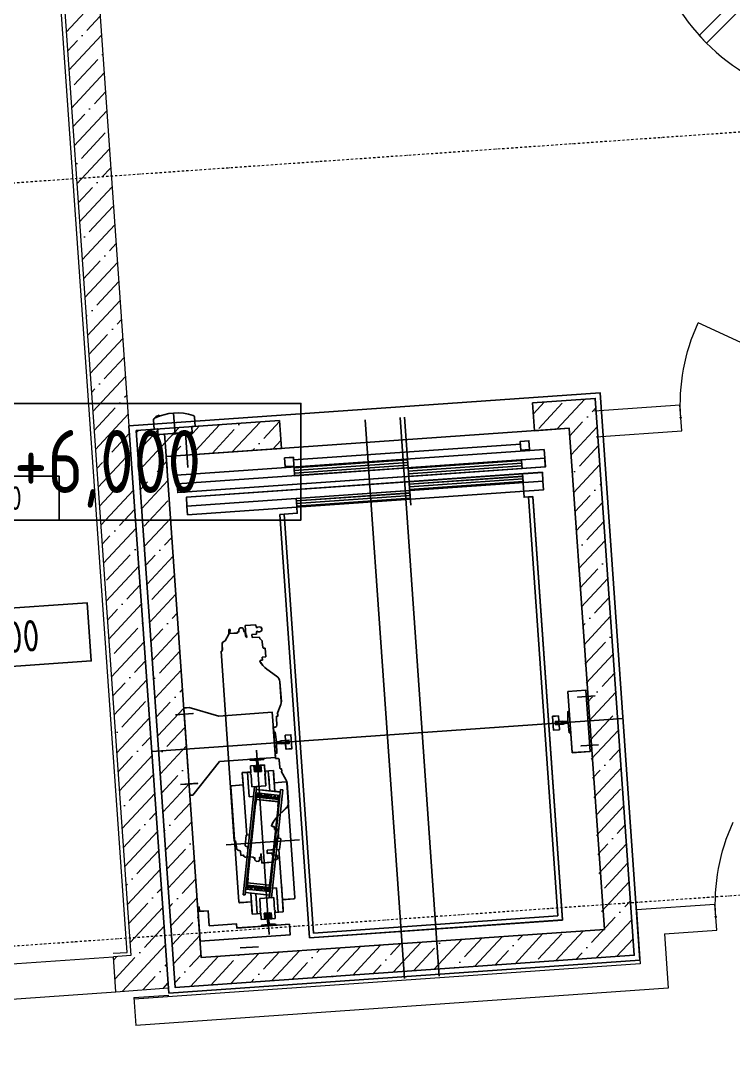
# Model space of a CAD drawing. Header units: millimetres. Extents: x -798 to 124478, y -405 to 121556.
# Drawn here: x 15801 to 19873, y 20843 to 26782 of the extents above; entities that cross this region are included whole.
import ezdxf
from ezdxf.enums import TextEntityAlignment as Align

# ---------------------------------------------------------------- set-up
doc = ezdxf.new("R2010")
doc.units = ezdxf.units.MM
doc.linetypes.add('CENTER', pattern=[2, 1.25, -0.25, 0.25, -0.25])
doc.linetypes.add('Strichpunkt', pattern=[25.4, 12.7, -6.35, 0, -6.35])
for name, color, linetype in [('0 @ 0.1', 7, 'Continuous'), ('0 @ 0.2', 7, 'Continuous'), ('0 @ 100', 7, 'Continuous'), ('0 @ 20', 7, 'Continuous'), ('0 @ 200', 7, 'Continuous'), ('0 @ 50', 7, 'Continuous'), ('0 @ 75', 7, 'Continuous'), ('1', 7, 'Continuous'), ('kone', 2, 'Continuous')]:
    doc.layers.add(name, color=color, linetype=linetype)
for name, color, linetype, lineweight in [('A-AXES', 40, 'CENTER', 5), ('A-Hatch', 253, 'Continuous', 9), ('A-WALL-BRC', 30, 'Continuous', 13), ('A-WALL-BRCK', 5, 'Continuous', 9), ('A-WALL-CONC', 4, 'Continuous', 13), ('A-WALL-GVL', 5, 'Continuous', 13), ('A-отделка', 93, 'Continuous', 13), ('S-SLAB', 200, 'Continuous', 15), ('S-WALL', 5, 'Continuous', 15)]:
    doc.layers.add(name, color=color, linetype=linetype, lineweight=lineweight)
doc.styles.add('Arch-Dim', font='romans.shx', dxfattribs={"width": 0.75})

# ---------------------------------------------------------------- blocks, each defined once
blk = doc.blocks.new('MAP_WallMounting_Aluminium')
at = {"layer": '1', "ltscale": 0.25}
for p, q in [((-97.5, 5), (-97.5, -29.4)), ((-97.5, 5), (-97, 5)), ((-96.5, 7), (-94.8, 7)), ((-96.5, 5.5), (-96.5, 7)), ((-93.8, 6), (-93.8, 1)), ((-92.8, 0), (-15.3, 0)), ((-14.3, 1), (-14.3, 6)), ((-13.3, 7), (-12.6, 7)), ((-11.6, 6), (-11.6, 1)), ((-10.6, 0), (-4.7, 0)), ((0, 7), (0, -114)), ((10.6, 0), (4.7, 0)), ((11.6, 6), (11.6, 1)), ((13.3, 7), (12.6, 7)), ((14.3, 1), (14.3, 6)), ((92.8, 0), (15.3, 0)), ((93.8, 6), (93.8, 1)), ((96.5, 7), (94.8, 7)), ((96.5, 5.5), (96.5, 7)), ((97.5, 5), (97, 5)), ((97.5, 5), (97.5, -29.4)), ((-117.5, -31.9), (-117.5, -55.7)), ((-117.5, -56.5), (-117.5, -84.6)), ((-99.5, -31.4), (-117, -31.4)), ((117, -31.4), (99.5, -31.4)), ((117.5, -55.5), (117.5, -31.9)), ((117.5, -57.7), (117.5, -84.6)), ((-102.7, -97.4), (-104.3, -101.9)), ((-104.3, -101.9), (-83.4, -108.7)), ((-103, -98.3), (-82, -105.1)), ((-102.7, -97.4), (-81.7, -104.2)), ((-90, -106.5), (-90, -106.5)), ((-81.7, -104.2), (-83.4, -108.7))]:
    blk.add_line(p, q, dxfattribs=at)
for centre, radius, start, end in [((-97, 5.5), 0.5, 270, 0), ((-94.8, 6), 1, 0, 90), ((-92.8, 1), 1, 180, 270), ((-15.3, 1), 1, 270, 0), ((-13.3, 6), 1, 90, 180), ((-12.6, 6), 1, 0, 90), ((-10.6, 1), 1, 180, 270), ((-4.7, 1), 1, 270, 358.65891), ((0, 0.9), 3.7, 90, 178.65891), ((0, 0.9), 3.7, 1.34109, 90), ((4.7, 1), 1, 181.34109, 270), ((10.6, 1), 1, 270, 0), ((12.6, 6), 1, 90, 180), ((13.3, 6), 1, 0, 90), ((15.3, 1), 1, 180, 270), ((92.8, 1), 1, 270, 0), ((94.8, 6), 1, 90, 180), ((97, 5.5), 0.5, 180, 270), ((-117, -31.9), 0.5, 90, 180), ((-99.5, -29.4), 2, 270, 0), ((99.5, -29.4), 2, 180, 270), ((117, -31.9), 0.5, 0, 90), ((117.2, -55.5), 0.3, 312.60398, 0), ((-107.5, -84.6), 10, 180, 248.24184), ((0, 184.7), 300, 248.24184, 291.75816), ((107.5, -84.6), 10, 291.75816, 0)]:
    blk.add_arc(centre, radius, start, end, dxfattribs=at)
blk = doc.blocks.new('Elev_A_FrontDoors_0')
at = {"layer": '1'}
blk.add_line((-650, -140), (650, -140), dxfattribs=at)
for points in [[(764, 80), (764, 130), (-1276, 130), (-1276, 80)], [(0, 80), (0, 125), (-650, 125), (-650, 80)], [(764, 30), (764, 80), (-1276, 80), (-1276, 30)], [(650, 30), (650, 75), (0, 75), (0, 30)], [(783, -50), (783, 0), (-1323, 0), (-1323, -50)], [(650, -45), (650, 0), (0, 0), (0, -45)], [(783, -100), (783, -50), (-1323, -50), (-1323, -100)], [(0, -95), (0, -50), (-650, -50), (-650, -95)], [(-650, -105), (-700, -105), (-700, -155), (-650, -155)], [(650, -105), (700, -105), (700, -155), (650, -155)]]:
    blk.add_lwpolyline(points, close=True, dxfattribs=at)
for points in [[(-650, 110), (0, 110)], [(-650, 95), (0, 95)], [(0, 60), (650, 60)], [(0, 45), (650, 45)], [(0, -15), (650, -15)], [(0, -30), (650, -30)], [(-650, -65), (0, -65)], [(-650, -80), (0, -80)]]:
    blk.add_lwpolyline(points, dxfattribs=at)
blk = doc.blocks.new('Elev_A_CombinationBracket_KM800909G02_0')
at = {"layer": '1'}
for points in [[(0, 0), (0, 84), (-320, 84), (-486, 265), (-503, 265), (-503, -235), (-472, -235), (-307, -175), (0, -175)], [(-553, 200), (-453, 200)], [(-553, -200), (-453, -200)]]:
    blk.add_lwpolyline(points, close=True, dxfattribs=at)
blk = doc.blocks.new('Elev_A_CwtBracket_KM724871_0')
at = {"layer": '1'}
blk.add_lwpolyline([(0, 0), (119, 0), (119, 60), (-397, 60), (-397, -135), (-389, -135), (-389, -110), (-339, -110), (-339, -24), (-183, -24), (-183, 0)], close=True, dxfattribs=at)
blk = doc.blocks.new('Elev_A_CarBracket_KM775800G01_0')
at = {"layer": '1'}
for points in [[(0, 175), (103, 175), (103, -175), (0, -175)], [(153, 140), (53, 140)], [(153, -140), (53, -140)]]:
    blk.add_lwpolyline(points, close=True, dxfattribs=at)
blk = doc.blocks.new('Elev_A_Brackets_0')
for name, p in [('Elev_A_CwtBracket_KM724871_0', (-953, 1040.25)), ('Elev_A_CombinationBracket_KM800909G02_0', (-847, 0)), ('Elev_A_CarBracket_KM775800G01_0', (847, 0))]:
    blk.add_blockref(name, p)
blk = doc.blocks.new('Elev_A_CWT4PSM_DBG820_0')
at = {"layer": '1'}
for p, q in [((-12, 439.8), (-40, 439.8)), ((-40, 399.8), (-40, 439.8)), ((-12, 439.8), (-20, 439.8)), ((-20, 404.8), (-20, 439.8)), ((-12, 404.8), (-12, 439.8)), ((-12, 404.8), (-12, 439.8)), ((-12, 434), (-10.8, 434)), ((-12, 434), (-10.3, 434)), ((-12, 431.8), (-8, 431.8)), ((-10.3, 434), (-8.3, 432)), ((-8.3, 431.8), (-8.3, 432)), ((-8, 411.8), (-8, 431.8)), ((12, 431.8), (8, 431.8)), ((8, 411.8), (8, 431.8)), ((10.2, 434), (8.2, 432)), ((8.2, 431.8), (8.2, 432)), ((12, 434), (10.2, 434)), ((10.7, 434), (12, 434)), ((20, 439.8), (12, 439.8)), ((12, 404.8), (12, 439.8)), ((12, 404.8), (12, 439.8)), ((40, 439.8), (12, 439.8)), ((20, 404.8), (20, 439.8)), ((40, 399.8), (40, 439.8)), ((-89, 405), (-40, 405)), ((-89, 284.9), (-89, 405)), ((-89, 390.5), (-89, 284.9)), ((-60, 405), (-60, 290)), ((-60, 405), (-40, 405)), ((-60, 315), (-60, 375)), ((-42.5, 391.8), (-42.5, 399.8)), ((-40, 399.8), (-42.5, 399.8)), ((-40, 391.8), (-42.5, 391.8)), ((-40, 319.8), (-40, 391.8)), ((20, 404.8), (-20, 404.8)), ((-12, 411.8), (-8, 411.8)), ((-12, 409.8), (-10.8, 410.5)), ((-10.8, 410.5), (-8.8, 410.5)), ((-10.5, 405.1), (-7, 410)), ((-8.8, 410.5), (-8.8, 411)), ((-8.8, 411), (-8.3, 411)), ((-8.3, 411.8), (-8.3, 411)), ((-7, 410), (7, 410)), ((7, 410), (-7, 410)), ((10.5, 405.1), (7, 410)), ((12, 411.8), (8, 411.8)), ((8.2, 411.8), (8.2, 411)), ((8.7, 411), (8.2, 411)), ((8.7, 410.5), (8.7, 411)), ((10.7, 410.5), (8.7, 410.5)), ((12, 409.8), (10.7, 410.5)), ((40, 405), (89, 405)), ((60, 405), (40, 405)), ((40, 405), (60, 405)), ((40, 399.8), (42.5, 399.8)), ((40, 319.8), (40, 391.8)), ((40, 391.8), (42.5, 391.8)), ((42.5, 391.8), (42.5, 399.8)), ((60, 405), (60, 265)), ((60, 315), (60, 375)), ((89, 245), (89, 405)), ((89, 48.5), (89, 388.3)), ((-160, 330), (-160, -330)), ((-89, 335), (-155, 335)), ((-118.4, 279.5), (17.5, 303.5)), ((40, 319.8), (-40, 319.8)), ((26.9, 319.4), (15.1, 317.3)), ((122.7, -293.3), (15.1, 317.3)), ((134.6, -291.2), (26.9, 319.4)), ((155, 335), (89, 335)), ((160, 330), (160, -330)), ((-120.8, 293.3), (-132.6, 291.2)), ((-25, -319.4), (-132.6, 291.2)), ((-13.2, -317.3), (-120.8, 293.3)), ((21, 283.8), (-114.9, 259.8)), ((-106.9, 253.1), (-105.3, 255.4)), ((-105.3, 255.4), (-101.5, 256.1)), ((19.1, 259.6), (-104.9, 237.7)), ((21.3, 247.2), (-102.8, 225.3)), ((-100.4, 255.5), (-98.4, 251.2)), ((-89, 249.1), (-89, 264.6)), ((-89, 264.6), (-89, 247.9)), ((-85.1, 253.6), (-84.7, 258.3)), ((-83.9, 259.2), (-82.8, 259.4)), ((-81.7, 258.8), (-79.7, 254.5)), ((-66.4, 256.9), (-66, 261.6)), ((-65.2, 262.5), (-64.1, 262.7)), ((-63, 262.1), (-61, 257.8)), ((-60, 269.5), (-60, 265)), ((-60, 265), (-47.3, 265)), ((-47.7, 260.2), (-47.3, 264.9)), ((-46.5, 265.8), (-45.4, 266)), ((-44.3, 265.4), (-42.3, 261.1)), ((-44.1, 265), (-28.9, 265)), ((-29, 263.5), (-28.6, 268.2)), ((-27.8, 269.1), (-26.7, 269.3)), ((-25.6, 268.7), (-23.6, 264.4)), ((-23.9, 265), (-10.7, 265)), ((-10.3, 266.8), (-9.9, 271.5)), ((-9.1, 272.4), (-8, 272.6)), ((-6.9, 272), (-4.9, 267.7)), ((-2.6, 265), (5.5, 265)), ((8.4, 270.1), (8.8, 274.8)), ((9.7, 275.7), (13.4, 276.4)), ((13.4, 276.4), (15.7, 274.7)), ((17.4, 265), (24.3, 265)), ((36.5, 265), (60, 265)), ((-25.7, -220.5), (-99.5, 198.1)), ((27.6, 220.5), (101.4, -198.1)), ((-101.8, 12.8), (-100.2, 15.2)), ((-101.8, 12.8), (-91.2, -47.2)), ((-100.2, 15.2), (-84.5, 17.9)), ((-89, 17.1), (-89, 43.7)), ((75.1, 46.1), (90.8, 48.9)), ((90.8, 48.9), (93.2, 47.2)), ((93.2, 47.2), (103.7, -12.8)), ((-91.2, -47.2), (-88.9, -48.9)), ((-89, -390.5), (-89, -48.8)), ((-88.9, -48.9), (-73.2, -46.1)), ((102.1, -15.2), (86.4, -17.9)), ((89, -17.5), (89, -32.9)), ((103.7, -12.8), (102.1, -15.2)), ((-30.1, -221.3), (-24.2, -220.2)), ((104.7, -225.3), (-19.4, -247.2)), ((-89, -284.9), (-89, -405)), ((-60, -405), (-60, -265)), ((-60, -265), (-34.6, -265)), ((-22.4, -265), (-15.5, -265)), ((-19.1, -283.8), (116.8, -259.8)), ((120.3, -279.5), (-15.6, -303.5)), ((-11.5, -276.4), (-13.8, -274.7)), ((-7.8, -275.7), (-11.5, -276.4)), ((-6.5, -270.1), (-6.9, -274.8)), ((-3.6, -265), (4.5, -265)), ((8.8, -272), (6.8, -267.7)), ((11, -272.4), (9.9, -272.6)), ((12.2, -266.8), (11.8, -271.5)), ((12.6, -265), (25.8, -265)), ((27.5, -268.7), (25.5, -264.4)), ((29.7, -269.1), (28.6, -269.3)), ((30.9, -263.5), (30.5, -268.2)), ((30.8, -265), (46, -265)), ((46.2, -265.4), (44.2, -261.1)), ((48.4, -265.8), (47.3, -266)), ((49.6, -260.2), (49.2, -264.9)), ((49.2, -265), (60, -265)), ((60, -269.8), (60, -265)), ((60, -405), (60, -290.2)), ((64.9, -262.1), (62.9, -257.8)), ((67.1, -262.5), (66, -262.7)), ((68.3, -256.9), (67.9, -261.6)), ((83.6, -258.8), (81.6, -254.5)), ((85.8, -259.2), (84.7, -259.4)), ((87, -253.6), (86.6, -258.3)), ((89, -249.3), (89, -264.7)), ((89, -249.3), (89, -264.7)), ((89, -285), (89, -405)), ((89, -285), (89, -388.3)), ((102.4, -255.5), (100.4, -251.2)), ((107.2, -255.4), (103.4, -256.1)), ((108.8, -253.1), (107.2, -255.4)), ((134.6, -291.2), (122.7, -293.3)), ((-89, -335), (-155, -335)), ((-60, -315), (-60, -375)), ((-40, -319.8), (-40, -391.8)), ((40, -319.8), (-40, -319.8)), ((-13.2, -317.3), (-25, -319.4)), ((40, -319.8), (40, -391.8)), ((60, -315), (60, -375)), ((155, -335), (89, -335)), ((-89, -405), (-40, -405)), ((-60, -405), (-40, -405)), ((-42.5, -391.8), (-42.5, -399.8)), ((-40, -391.8), (-42.5, -391.8)), ((-40, -399.8), (-42.5, -399.8)), ((-40, -399.8), (-40, -439.8)), ((20, -404.8), (-20, -404.8)), ((-20, -404.8), (-20, -439.8)), ((-12, -404.8), (-12, -439.8)), ((-12, -404.8), (-12, -439.8)), ((-12, -409.8), (-10.8, -410.5)), ((-12, -411.8), (-8, -411.8)), ((-10.8, -410.5), (-8.8, -410.5)), ((-10.5, -405.1), (-7, -410)), ((-8.8, -410.5), (-8.8, -411)), ((-8.8, -411), (-8.3, -411)), ((-8.3, -411.8), (-8.3, -411)), ((-8, -411.8), (-8, -431.8)), ((-7, -410), (7, -410)), ((7, -410), (-7, -410)), ((10.5, -405.1), (7, -410)), ((12, -411.8), (8, -411.8)), ((8, -411.8), (8, -431.8)), ((8.2, -411.8), (8.2, -411)), ((8.7, -411), (8.2, -411)), ((10.7, -410.5), (8.7, -410.5)), ((8.7, -410.5), (8.7, -411)), ((12, -409.8), (10.7, -410.5)), ((12, -404.8), (12, -439.8)), ((12, -404.8), (12, -439.8)), ((20, -404.8), (20, -439.8)), ((40, -391.8), (42.5, -391.8)), ((40, -399.8), (42.5, -399.8)), ((40, -399.8), (40, -439.8)), ((40, -405), (89, -405)), ((60, -405), (40, -405)), ((40, -405), (60, -405)), ((42.5, -391.8), (42.5, -399.8)), ((-12, -439.8), (-40, -439.8)), ((-12, -439.8), (-20, -439.8)), ((-12, -431.8), (-8, -431.8)), ((-12, -434), (-10.8, -434)), ((-12, -434), (-10.3, -434)), ((-10.3, -434), (-8.3, -432)), ((-8.3, -431.8), (-8.3, -432)), ((12, -431.8), (8, -431.8)), ((8.2, -431.8), (8.2, -432)), ((10.2, -434), (8.2, -432)), ((12, -434), (10.2, -434)), ((10.7, -434), (12, -434)), ((20, -439.8), (12, -439.8)), ((40, -439.8), (12, -439.8))]:
    blk.add_line(p, q, dxfattribs=at)
for points in [[(-106.9, 253.1), (-106.9, 252.9), (-106.8, 252.4), (-106.6, 251.6), (-106.4, 250.3), (-106.1, 248.8), (-105.8, 246.9), (-105.4, 244.6), (-104.9, 242.1), (-104.4, 239.1), (-104.2, 237.9)], [(-104.9, 237.7), (-98, 198.3), (-100.3, 197.9), (-101.2, 197.8), (-101.9, 197.6), (-102.6, 197.5), (-103.2, 197.4), (-103.6, 197.3), (-103.8, 197.3), (-103.9, 197.3)], [(-98.4, 251.2), (-98.4, 251.1), (-98.3, 250.5), (-98.2, 249.7), (-98, 248.5), (-97.7, 246.9), (-97.3, 245), (-97, 242.8), (-96.5, 240.2), (-96.3, 239.2)], [(-85.1, 253.6), (-85.1, 253.4), (-85, 252.9), (-84.9, 252), (-84.6, 250.8), (-84.4, 249.3), (-84, 247.4), (-83.6, 245.1), (-83.2, 242.5), (-83, 241.6)], [(-79.7, 254.5), (-79.7, 254.4), (-79.6, 253.8), (-79.5, 253), (-79.2, 251.8), (-79, 250.2), (-78.6, 248.3), (-78.2, 246.1), (-77.8, 243.5), (-77.6, 242.5)], [(-66.4, 256.9), (-66.4, 256.7), (-66.3, 256.2), (-66.1, 255.3), (-65.9, 254.1), (-65.7, 252.6), (-65.3, 250.7), (-64.9, 248.4), (-64.5, 245.8), (-64.3, 244.9)], [(-61, 257.8), (-61, 257.7), (-60.9, 257.1), (-60.7, 256.3), (-60.5, 255.1), (-60.3, 253.5), (-59.9, 251.6), (-59.5, 249.4), (-59.1, 246.8), (-58.9, 245.8)], [(-47.7, 260.2), (-47.7, 260), (-47.6, 259.5), (-47.4, 258.6), (-47.2, 257.4), (-46.9, 255.9), (-46.6, 254), (-46.2, 251.7), (-45.8, 249.1), (-45.6, 248.2)], [(-42.3, 261.1), (-42.3, 261), (-42.2, 260.4), (-42, 259.6), (-41.8, 258.4), (-41.5, 256.8), (-41.2, 254.9), (-40.8, 252.7), (-40.4, 250.1), (-40.2, 249.1)], [(-29, 263.5), (-29, 263.3), (-28.9, 262.8), (-28.7, 261.9), (-28.5, 260.7), (-28.2, 259.2), (-27.9, 257.3), (-27.5, 255), (-27, 252.4), (-26.9, 251.5)], [(-23.6, 264.4), (-23.6, 264.3), (-23.5, 263.7), (-23.3, 262.9), (-23.1, 261.7), (-22.8, 260.1), (-22.5, 258.2), (-22.1, 256), (-21.7, 253.4), (-21.5, 252.4)], [(-10.3, 266.8), (-10.3, 266.6), (-10.2, 266.1), (-10, 265.2), (-9.8, 264), (-9.5, 262.5), (-9.2, 260.6), (-8.8, 258.3), (-8.3, 255.7), (-8.2, 254.8)], [(-4.9, 267.7), (-4.9, 267.6), (-4.8, 267), (-4.6, 266.2), (-4.4, 265), (-4.1, 263.4), (-3.8, 261.5), (-3.4, 259.3), (-2.9, 256.7), (-2.8, 255.7)], [(8.4, 270.1), (8.5, 269.9), (8.5, 269.4), (8.7, 268.5), (8.9, 267.3), (9.2, 265.8), (9.5, 263.9), (9.9, 261.6), (10.4, 259), (10.5, 258.1)], [(15.7, 274.7), (15.7, 274.6), (15.8, 274), (16, 273.2), (16.2, 272), (16.5, 270.4), (16.8, 268.5), (17.2, 266.3), (17.7, 263.7), (18.2, 260.8), (18.4, 259.5)], [(32, 221.3), (31.9, 221.2), (31.7, 221.2), (31.3, 221.1), (30.7, 221), (30, 220.9), (29.3, 220.8), (28.4, 220.6), (26.1, 220.2), (19.1, 259.6)], [(-24.2, -220.2), (-17.2, -259.6), (106.8, -237.7), (99.9, -198.3), (102.2, -197.9), (103.1, -197.8), (103.8, -197.6), (104.5, -197.5), (105.1, -197.4), (105.5, -197.3), (105.7, -197.3), (105.8, -197.3)], [(-16.5, -259.5), (-16, -262.3), (-15.5, -265), (-15.1, -267.4), (-14.7, -269.5), (-14.4, -271.2), (-14.2, -272.6), (-14, -273.7), (-13.9, -274.3), (-13.8, -274.7), (-13.8, -274.7)], [(-8.6, -258.1), (-8.5, -259), (-8, -261.6), (-7.6, -263.9), (-7.3, -265.8), (-7, -267.3), (-6.8, -268.5), (-6.6, -269.4), (-6.6, -269.9), (-6.5, -270.1)], [(4.7, -255.7), (4.8, -256.7), (5.3, -259.3), (5.7, -261.5), (6, -263.4), (6.3, -265), (6.5, -266.2), (6.7, -267), (6.8, -267.6), (6.8, -267.7)], [(10.1, -254.8), (10.2, -255.7), (10.7, -258.3), (11.1, -260.6), (11.4, -262.5), (11.7, -264), (11.9, -265.2), (12.1, -266.1), (12.2, -266.6), (12.2, -266.8)], [(23.4, -252.4), (23.6, -253.4), (24, -256), (24.4, -258.2), (24.7, -260.1), (25, -261.7), (25.2, -262.9), (25.4, -263.7), (25.5, -264.3), (25.5, -264.4)], [(28.8, -251.5), (29, -252.4), (29.4, -255), (29.8, -257.3), (30.1, -259.2), (30.4, -260.7), (30.6, -261.9), (30.8, -262.8), (30.9, -263.3), (30.9, -263.5)], [(42.1, -249.1), (42.3, -250.1), (42.7, -252.7), (43.1, -254.9), (43.5, -256.8), (43.7, -258.4), (43.9, -259.6), (44.1, -260.4), (44.2, -261), (44.2, -261.1)], [(47.5, -248.2), (47.7, -249.1), (48.1, -251.7), (48.5, -254), (48.8, -255.9), (49.1, -257.4), (49.3, -258.6), (49.5, -259.5), (49.6, -260), (49.6, -260.2)], [(60.8, -245.8), (61, -246.8), (61.4, -249.4), (61.8, -251.6), (62.2, -253.5), (62.4, -255.1), (62.7, -256.3), (62.8, -257.1), (62.9, -257.7), (62.9, -257.8)], [(66.2, -244.9), (66.4, -245.8), (66.8, -248.4), (67.2, -250.7), (67.6, -252.6), (67.8, -254.1), (68, -255.3), (68.2, -256.2), (68.3, -256.7), (68.3, -256.9)], [(79.5, -242.5), (79.7, -243.5), (80.1, -246.1), (80.5, -248.3), (80.9, -250.2), (81.1, -251.8), (81.4, -253), (81.5, -253.8), (81.6, -254.4), (81.6, -254.5)], [(84.9, -241.6), (85.1, -242.5), (85.5, -245.1), (85.9, -247.4), (86.3, -249.3), (86.5, -250.8), (86.8, -252), (86.9, -252.9), (87, -253.4), (87, -253.6)], [(98.2, -239.2), (98.4, -240.2), (98.9, -242.8), (99.3, -245), (99.6, -246.9), (99.9, -248.5), (100.1, -249.7), (100.2, -250.5), (100.3, -251.1), (100.4, -251.2)], [(106.1, -237.9), (106.6, -240.6), (107.1, -243.4), (107.5, -245.8), (107.9, -247.9), (108.2, -249.6), (108.4, -251), (108.6, -252), (108.7, -252.7), (108.8, -253.1), (108.8, -253.1)]]:
    blk.add_lwpolyline(points, dxfattribs=at)
for centre, radius, start, end in [((-9.8, 409), 4, 235.77113, 259.19308), ((9.7, 409), 4, 280.80692, 304.22887), ((11.2, 407.5), 2, 276.77739, 292.02431), ((-155, 330), 5, 90, 180), ((155, 330), 5, 0, 90), ((-101.4, 255.1), 1, 25, 100), ((-92.1, 254.2), 7, 205, 355), ((-83.7, 258.2), 1, 100, 175), ((-82.6, 258.4), 1, 25, 100), ((-73.4, 257.5), 7, 205, 355), ((-65, 261.5), 1, 100, 175), ((-63.9, 261.7), 1, 25, 100), ((-54.7, 260.8), 7, 205, 355), ((-46.3, 264.8), 1, 100, 175), ((-45.2, 265), 1, 25, 100), ((-36, 264.1), 7, 205, 355), ((-27.6, 268.1), 1, 100, 175), ((-26.5, 268.3), 1, 25, 100), ((-17.3, 267.4), 7, 205, 355), ((-8.9, 271.4), 1, 100, 175), ((-7.8, 271.6), 1, 25, 100), ((1.5, 270.7), 7, 205, 355), ((9.8, 274.7), 1, 100, 175), ((-7.9, -274.7), 1, 280, 355), ((0.5, -270.7), 7, 25, 175), ((9.7, -271.6), 1, 205, 280), ((10.8, -271.4), 1, 280, 355), ((19.2, -267.4), 7, 25, 175), ((28.4, -268.3), 1, 205, 280), ((29.5, -268.1), 1, 280, 355), ((37.9, -264.1), 7, 25, 175), ((47.1, -265), 1, 205, 280), ((48.2, -264.8), 1, 280, 355), ((56.6, -260.8), 7, 25, 175), ((65.8, -261.7), 1, 205, 280), ((66.9, -261.5), 1, 280, 355), ((75.3, -257.5), 7, 25, 175), ((84.5, -258.4), 1, 205, 280), ((85.6, -258.2), 1, 280, 355), ((94, -254.2), 7, 25, 175), ((103.3, -255.1), 1, 205, 280), ((-155, -330), 5, 180, 270), ((155, -330), 5, 270, 0), ((-9.8, -409), 4, 100.80692, 124.22887), ((9.7, -409), 4, 55.77113, 79.19308), ((11.2, -407.5), 2, 67.97569, 83.22261)]:
    blk.add_arc(centre, radius, start, end, dxfattribs=at)
blk = doc.blocks.new('MX20_Planview')
at = {"layer": '1', "ltscale": 0.25}
for p, q in [((26.9, 659.9), (26.9, 646.7)), ((35.4, 664.1), (31.1, 664.1)), ((36.6, 667), (50.9, 667)), ((55.2, 662.7), (52.1, 662.7)), ((56.4, 667), (58.2, 667)), ((58.2, 667), (58.2, 679.8)), ((58.2, 679.8), (119.2, 679.8)), ((119.2, 679.8), (119.2, 626.8)), ((130.1, 660.7), (132, 661.7)), ((130.1, 648), (130.1, 660.7)), ((132, 661.7), (133.6, 665.7)), ((133.6, 665.7), (136, 665.7)), ((136, 667.7), (137.2, 668.9)), ((136, 665.7), (136, 667.7)), ((137.2, 668.9), (150.8, 668.9)), ((150.8, 668.9), (152, 667.7)), ((152, 667.7), (152, 665.7)), ((152, 665.7), (153.6, 665.7)), ((153.6, 665.7), (156, 661.7)), ((156, 661.7), (157.9, 660.7)), ((157.9, 660.7), (157.9, 648)), ((207.3, 664.7), (213.8, 664.8)), ((209.9, 640.9), (207.3, 664.7)), ((216.8, 637.3), (213.8, 664.8)), ((35.4, 642.5), (31.1, 642.5)), ((36.6, 639.5), (50.9, 639.5)), ((42, 608.9), (85, 608.9)), ((42, 608.9), (42, 601.2)), ((55.2, 643.9), (52.1, 643.9)), ((56.4, 639.5), (58.2, 639.5)), ((58.2, 626.8), (58.2, 639.5)), ((85, 626.8), (58.2, 626.8)), ((85, 626.8), (85, 608.9)), ((115.7, 626.8), (115.7, 611.8)), ((119.2, 626.8), (115.7, 626.8)), ((121.4, 630.9), (121.2, 622.6)), ((121.4, 630.9), (122.6, 630.9)), ((122, 646.9), (121.5, 646.4)), ((121.5, 646.4), (121.5, 641.4)), ((121.5, 641.4), (122, 640.9)), ((132, 646.9), (122, 646.9)), ((122, 640.9), (122.6, 640.9)), ((122.6, 630.9), (122.6, 640.9)), ((122.6, 640.9), (122.6, 640.9)), ((122.6, 630.9), (122.6, 630.9)), ((132, 646.9), (130.1, 648)), ((157.9, 648), (156, 646.9)), ((156, 646.9), (166, 646.9)), ((166, 646.9), (166.5, 646.4)), ((166.5, 641.4), (166, 640.9)), ((209.9, 640.9), (166, 640.9)), ((166.5, 646.4), (166.5, 641.4)), ((240, 600.6), (216.8, 637.3)), ((14.2, 543.5), (26.5, 543.5)), ((14.2, 493.5), (14.2, 543.5)), ((26.5, 548.9), (28, 548.9)), ((26.5, 543.5), (26.5, 548.9)), ((28, 548.9), (29.1, 581.3)), ((260, 548.9), (258.9, 581.3)), ((260, 548.9), (258.9, 581.3)), ((261.5, 548.9), (260, 548.9)), ((261.5, 548.9), (260, 548.9)), ((261.5, 543.5), (261.5, 548.9)), ((261.5, 543.5), (268, 543.5)), ((268, -543.5), (268, 543.5)), ((14.2, 493.5), (35.1, 492.9)), ((35.1, 476.7), (35.1, 492.9)), ((47.1, 476.2), (35.6, 476.2)), ((47.1, 473.2), (47.1, 476.2)), ((13.8, 423.4), (-37.7, 379.5)), ((50, 473.2), (47.1, 473.2)), ((50, 473.2), (50, 471.2)), ((-55.9, 233.6), (-55.9, 346)), ((-27.6, 164), (-52.2, 216.7)), ((-30.5, 163.5), (-30.5, 151.5)), ((-27.6, 164), (-30, 164)), ((-30, 151), (-22.5, 151)), ((-22.5, 161.5), (-22.5, 161.5)), ((-22.5, 153.5), (-22.5, 153.5)), ((-22.5, 151), (-22.5, 149)), ((-22.5, 149), (-21.8, 149)), ((-20.9, 99.7), (-20.9, 140.8)), ((-20.9, 101.7), (-20.9, 99.7)), ((-10.9, 89.7), (0, 89.7)), ((0, -89.7), (0, 89.7)), ((-20.9, -101.7), (-20.9, -99.7)), ((-20.9, -99.7), (-20.9, -140.8)), ((-10.9, -89.7), (0, -89.7)), ((-27.6, -164), (-52.2, -216.7)), ((-30.5, -163.5), (-30.5, -151.5)), ((-30, -151), (-22.5, -151)), ((-27.6, -164), (-30, -164)), ((-22.5, -149), (-21.8, -149)), ((-22.5, -151), (-22.5, -149)), ((-55.9, -233.6), (-55.9, -346)), ((13.8, -423.4), (-37.7, -379.5)), ((47, -473.2), (50, -473.2)), ((47, -473.2), (47, -476.2)), ((50, -473.2), (50, -471.2)), ((14.2, -493.5), (35, -492.9)), ((14.2, -543.5), (14.2, -493.5)), ((35, -492.9), (35, -476.7)), ((35.5, -476.2), (47, -476.2)), ((14.2, -543.5), (26.5, -543.5)), ((26.5, -543.5), (26.5, -548.9)), ((26.5, -548.9), (28, -548.9)), ((28, -548.9), (29.1, -581.3)), ((260, -548.9), (258.9, -581.3)), ((260, -548.9), (258.9, -581.3)), ((261.5, -548.9), (260, -548.9)), ((261.5, -548.9), (260, -548.9)), ((261.5, -543.5), (261.5, -548.9)), ((261.5, -543.5), (268, -543.5)), ((26.9, -646.7), (26.9, -659.9)), ((35.4, -642.5), (31.1, -642.5)), ((36.6, -639.5), (50.9, -639.5)), ((42, -608.9), (42, -601.2)), ((42, -608.9), (85, -608.9)), ((55.2, -643.9), (52.1, -643.9)), ((56.4, -639.5), (58.2, -639.5)), ((58.2, -626.8), (58.2, -639.5)), ((85, -626.8), (58.2, -626.8)), ((85, -613.1), (85, -608.9)), ((85, -626.8), (85, -608.9)), ((121.3, -626.8), (119.2, -626.8)), ((119.2, -679.8), (119.2, -626.8)), ((121.4, -630.9), (121.3, -626.8)), ((122.6, -630.9), (121.4, -630.9)), ((121.5, -641.4), (122, -640.9)), ((121.5, -646.4), (121.5, -641.4)), ((122, -646.9), (121.5, -646.4)), ((122.6, -640.9), (122, -640.9)), ((132, -646.9), (122, -646.9)), ((122.6, -630.9), (122.6, -640.9)), ((132, -646.9), (130.1, -648)), ((132, -646.9), (130.1, -648)), ((132, -646.9), (130.1, -648)), ((132, -646.9), (130.1, -648)), ((132, -646.9), (130.1, -648)), ((132, -646.9), (130.1, -648)), ((132, -646.9), (130.1, -648)), ((130.1, -648), (130.1, -660.7)), ((130.1, -648), (130.1, -660.7)), ((130.1, -648), (130.1, -660.7)), ((130.1, -648), (130.1, -660.7)), ((130.1, -648), (130.1, -660.7)), ((130.1, -648), (130.1, -660.7)), ((130.1, -648), (130.1, -660.7)), ((157.9, -648), (156, -646.9)), ((156, -646.9), (165.6, -646.9)), ((157.9, -648), (156, -646.9)), ((157.9, -648), (156, -646.9)), ((157.9, -648), (156, -646.9)), ((157.9, -648), (156, -646.9)), ((157.9, -660.7), (157.9, -648)), ((157.9, -660.7), (157.9, -648)), ((157.9, -660.7), (157.9, -648)), ((157.9, -660.7), (157.9, -648)), ((157.9, -660.7), (157.9, -648)), ((166.5, -641.4), (166, -640.9)), ((209, -640.9), (166, -640.9)), ((166, -646.9), (166.5, -646.4)), ((166.5, -646.4), (166.5, -641.4)), ((224, -625.9), (217.4, -636.3)), ((236, -627.9), (226, -627.9)), ((236, -627.9), (226, -627.9)), ((236, -627.9), (236, -604.8)), ((238, -601.9), (238, -601.9)), ((245.1, -599.6), (238.1, -601.9)), ((35.4, -664.1), (31.1, -664.1)), ((36.6, -667), (50.9, -667)), ((55.2, -662.7), (52.1, -662.7)), ((56.4, -667), (58.2, -667)), ((58.2, -667), (58.2, -679.8)), ((58.2, -679.8), (119.2, -679.8)), ((130.1, -660.7), (132, -661.7)), ((130.1, -660.7), (132, -661.7)), ((130.1, -660.7), (132, -661.7)), ((130.1, -660.7), (132, -661.7)), ((130.1, -660.7), (132, -661.7)), ((130.1, -660.7), (132, -661.7)), ((130.1, -660.7), (132, -661.7)), ((132, -661.7), (133.6, -665.7)), ((132, -661.7), (133.6, -665.7)), ((132, -661.7), (133.6, -665.7)), ((132, -661.7), (133.6, -665.7)), ((132, -661.7), (133.6, -665.7)), ((132, -661.7), (133.6, -665.7)), ((132, -661.7), (133.6, -665.7)), ((133.6, -665.7), (136, -665.7)), ((133.6, -665.7), (136, -665.7)), ((133.6, -665.7), (136, -665.7)), ((133.6, -665.7), (136, -665.7)), ((133.6, -665.7), (136, -665.7)), ((133.6, -665.7), (136, -665.7)), ((133.6, -665.7), (136, -665.7)), ((136, -665.7), (136, -667.7)), ((136, -665.7), (136, -667.7)), ((136, -665.7), (136, -667.7)), ((136, -665.7), (136, -667.7)), ((136, -665.7), (136, -667.7)), ((136, -665.7), (136, -667.7)), ((136, -667.7), (137.2, -668.9)), ((136, -667.7), (137.2, -668.9)), ((136, -667.7), (137.2, -668.9)), ((136, -667.7), (137.2, -668.9)), ((136, -667.7), (137.2, -668.9)), ((136, -667.7), (137.2, -668.9)), ((137.2, -668.9), (150.8, -668.9)), ((137.2, -668.9), (150.8, -668.9)), ((137.2, -668.9), (150.8, -668.9)), ((137.2, -668.9), (150.8, -668.9)), ((137.2, -668.9), (150.8, -668.9)), ((137.2, -668.9), (139.4, -668.9)), ((150.8, -668.9), (152, -667.7)), ((150.8, -668.9), (152, -667.7)), ((150.8, -668.9), (152, -667.7)), ((150.8, -668.9), (152, -667.7)), ((150.8, -668.9), (152, -667.7)), ((152, -665.7), (153.6, -665.7)), ((152, -667.7), (152, -665.7)), ((152, -667.7), (152, -665.7)), ((152, -667.7), (152, -665.7)), ((152, -667.7), (152, -665.7)), ((152, -667.7), (152, -665.7)), ((152, -665.7), (153.6, -665.7)), ((152, -665.7), (153.6, -665.7)), ((152, -665.7), (153.6, -665.7)), ((152, -665.7), (153.6, -665.7)), ((153.6, -665.7), (156, -661.7)), ((153.6, -665.7), (156, -661.7)), ((153.6, -665.7), (156, -661.7)), ((153.6, -665.7), (156, -661.7)), ((153.6, -665.7), (156, -661.7)), ((156, -661.7), (157.9, -660.7)), ((156, -661.7), (157.9, -660.7)), ((156, -661.7), (157.9, -660.7)), ((156, -661.7), (157.9, -660.7)), ((156, -661.7), (157.9, -660.7))]:
    blk.add_line(p, q, dxfattribs=at)
for centre, radius, start, end in [((31.1, 659.9), 4.2, 90, 180), ((40.6, 663.6), 5.25, 139.11761, 174.81528), ((46.9, 663.6), 5.25, 349.84147, 40.88239), ((60.3, 663.6), 5.25, 139.11761, 190.15853), ((31.1, 646.7), 4.2, 180, 270), ((49.1, 580.6), 20, 117.19865, 178), ((40.6, 643), 5.25, 185.18472, 220.88239), ((39, 601.2), 3, 288.03429, 360), ((46.9, 643), 5.25, 319.11761, 10.15853), ((60.3, 643), 5.25, 169.84147, 220.88239), ((107.2, 622.9), 14, 307.39164, 360), ((238.9, 580.6), 20, 2, 86.84122), ((35.6, 476.7), 0.5, 180, 270), ((-77.4, 530.1), 140.3, 310.54203, 335.20761), ((-15.9, 346), 40, 122.89816, 180), ((-15.9, 233.6), 40, 180, 205), ((-30, 163.5), 0.5, 90, 180), ((-30, 151.5), 0.5, 180, 270), ((-60.9, 140.8), 40, 0, 11.85223), ((-10.9, 99.7), 10, 180, 270), ((-10.9, -99.7), 10, 90, 180), ((-30, -151.5), 0.5, 90, 180), ((-30, -163.5), 0.5, 180, 270), ((-60.9, -140.8), 40, 348.14777, 0), ((-15.9, -233.6), 40, 155, 180), ((-15.9, -346), 40, 180, 237.10184), ((-77.4, -530.1), 140.3, 24.79239, 49.45797), ((35.5, -476.7), 0.5, 90, 180), ((49.1, -580.6), 20, 182, 242.80135), ((238.9, -580.6), 20, 288.03429, 358), ((238.9, -580.6), 20, 288.03429, 358), ((31.1, -646.7), 4.2, 90, 180), ((40.6, -643), 5.25, 139.11761, 174.81528), ((39, -601.2), 3, 360, 71.96571), ((46.9, -643), 5.25, 349.84147, 40.88239), ((60.3, -643), 5.25, 139.11761, 190.15853), ((209, -630.9), 10, 270, 327.68631), ((226, -625.9), 2, 179.41992, 270), ((239, -604.8), 3, 108.03429, 180), ((31.1, -659.9), 4.2, 180, 270), ((40.6, -663.6), 5.25, 185.18472, 220.88239), ((46.9, -663.6), 5.25, 319.11761, 10.15853), ((60.3, -663.6), 5.25, 169.84147, 220.88239)]:
    blk.add_arc(centre, radius, start, end, dxfattribs=at)
blk = doc.blocks.new('Elev_A_Machinery_0')
at = {"layer": '1'}
for points in [[(-994.25, 1040.25), (-991.75, 1034.25), (-956.75, 1032.05), (-956.75, 1007.4), (-957.5, 997.4), (-957.5, 972), (-948.5, 972), (-948.5, 997.4), (-949.25, 1007.4), (-949.25, 1032.05), (-914.25, 1034.25), (-911.75, 1040.25)], [(-911.75, 83.75), (-914.25, 89.75), (-949.25, 91.95), (-949.25, 116.6), (-948.5, 126.6), (-948.5, 152), (-957.5, 152), (-957.5, 126.6), (-956.75, 116.6), (-956.75, 91.95), (-991.75, 89.75), (-994.25, 83.75)], [(-847, -62.5), (-838, -60), (-835, -5), (-817, -5), (-807, -8), (-765, -8), (-765, 8), (-807, 8), (-817, 5), (-835, 5), (-838, 60), (-847, 62.5)], [(847, 62.5), (838, 60), (835, 5), (817, 5), (807, 8), (765, 8), (765, -8), (807, -8), (817, -5), (835, -5), (838, -60), (847, -62.5)], [(-783.5, -40), (-750, -40), (-750, 40), (-783.5, 40), (-783.5, 9.5), (-763.5, 9.5), (-763.5, -9.5), (-783.5, -9.5)], [(783.5, 40), (750, 40), (750, -40), (783.5, -40), (783.5, -9.5), (763.5, -9.5), (763.5, 9.5), (783.5, 9.5)]]:
    blk.add_lwpolyline(points, close=True, dxfattribs=at)
blk.add_blockref('Elev_A_CWT4PSM_DBG820_0', (-953, 562))
at = {"rotation": 180}
blk.add_blockref('MX20_Planview', (-847, 0), dxfattribs=at)
blk = doc.blocks.new('jjjg')
at = {"layer": '1'}
for p, q in [((17675, 11779.4), (17675, 8579.4)), ((17875, 11779.4), (17875, 8579.4)), ((17900, 11274.4), (17900, 11779.4)), ((17150, 8849.4), (17150, 11274.4)), ((17175, 8874.4), (17175, 11274.4)), ((18575, 11274.4), (18575, 8874.4)), ((18600, 11274.4), (18600, 8849.4)), ((16325, 9974.4), (19025, 9974.4)), ((16922, 8884.2), (16922, 9940.7)), ((17132, 9412.4), (16712, 9412.4)), ((18575, 8874.4), (17175, 8874.4)), ((18600, 8849.4), (17150, 8849.4)), ((18825, 8779.4), (18825, 8779.4)), ((17900, 8619.4), (17900, 8619.4))]:
    blk.add_line(p, q, dxfattribs=at)
for points in [[(16525, 11779.4), (16525, 11579.4)], [(16645, 11779.4), (16645, 11579.4)], [(18600, 11274.4), (18550, 11274.4), (18550, 11409.4)], [(17150, 11274.4), (17250, 11274.4), (17250, 11309.4)]]:
    blk.add_lwpolyline(points, dxfattribs=at)
at = {"extrusion": (0, 0, -1), "zscale": -1, "rotation": 180}
for name, p in [('MAP_WallMounting_Aluminium', (-16585, 11779.4)), ('Elev_A_FrontDoors_0', (-17900, 11439.4)), ('Elev_A_Machinery_0', (-17875, 9974.4)), ('Elev_A_Brackets_0', (-17875, 9974.4))]:
    blk.add_blockref(name, p, dxfattribs=at)
blk = doc.blocks.new('DOOR121')
at = {"layer": 'A-WALL-CONC', "ltscale": 4}
blk.add_lwpolyline([(0, 0), (-855.6, -855.6), (-898.4, -812.8), (-42.8, 42.8)], close=True, dxfattribs=at)
blk.add_arc((0, 0), 1210, 180, 240, dxfattribs=at)
blk = doc.blocks.new('оси 2')
at = {"layer": 'A-AXES', "linetype": 'Strichpunkt', "transparency": 33554687}
for p, q in [((2275842.5, -2400709.9), (2165588.7, -2408442.3)), ((2202049.7, -2410245.9), (2165893.8, -2412781.6))]:
    blk.add_line(p, q, dxfattribs=at)
blk = doc.blocks.new('*U74')
blk.add_lwpolyline([(0, 3.334), (11.053, 3.334), (11.053, 0), (0, 0)], close=True)
at = {"style": 'Arch-Dim', "width": 0.75}
blk.add_attdef('УРОВЕНЬ', text='', height=1.8, dxfattribs=at).set_placement((5.526, 0.774), align=Align.CENTER)
blk = doc.blocks.new('*U707')
at = {"layer": '0 @ 0.1', "transparency": 33554687, "xscale": 0.1, "yscale": 0.1, "zscale": 0.1}
blk.add_blockref('*U74', (-387932.7, 80674.9), dxfattribs=at).add_auto_attribs({'УРОВЕНЬ': '+6,000'})
at = {"layer": '0 @ 0.2', "transparency": 33554687, "xscale": 0.2, "yscale": 0.2, "zscale": 0.2}
blk.add_blockref('*U74', (-387841.7, 81557.1), dxfattribs=at).add_auto_attribs({'УРОВЕНЬ': '+6,000'})
at = {"layer": '0 @ 100', "transparency": 33554687, "xscale": 99.99999999999999, "yscale": 99.99999999999999, "zscale": 99.99999999999999, "rotation": 4.011737791161427}
blk.add_blockref('*U74', (-387932.7, 80674.9), dxfattribs=at).add_auto_attribs({'УРОВЕНЬ': '+6,000'})
at = {"layer": '0 @ 20', "transparency": 33554687, "xscale": 20.00000000000018, "yscale": 20.00000000000018, "zscale": 20.00000000000018}
blk.add_blockref('*U74', (-387841.7, 81557.1), dxfattribs=at).add_auto_attribs({'УРОВЕНЬ': '+6,000'})
at = {"layer": '0 @ 200', "transparency": 33554687, "xscale": 200, "yscale": 200, "zscale": 200}
blk.add_blockref('*U74', (-387841.7, 81557.1), dxfattribs=at).add_auto_attribs({'УРОВЕНЬ': '+6,000'})
at = {"layer": '0 @ 50', "transparency": 33554687, "xscale": 50.00000000000001, "yscale": 50.00000000000001, "zscale": 50.00000000000001}
blk.add_blockref('*U74', (-387841.7, 81557.1), dxfattribs=at).add_auto_attribs({'УРОВЕНЬ': '+6,000'})
at = {"layer": '0 @ 75', "transparency": 33554687, "xscale": 75, "yscale": 75, "zscale": 75}
blk.add_blockref('*U74', (-387841.7, 81557.1), dxfattribs=at).add_auto_attribs({'УРОВЕНЬ': '+6,000'})
blk = doc.blocks.new('xxxxx')
at = {"layer": 'A-отделка', "ltscale": 5, "transparency": 33554687}
blk.add_lwpolyline([(-386703.8, 79081.4), (-386623.9, 79087), (-387219.3, 87576.3), (-389356.6, 87426.4)], dxfattribs=at)
at = {"color": 5}
blk.add_blockref('*U707', (0, 0), dxfattribs=at)

msp = doc.modelspace()

# ---------------------------------------------------------------- hatches: boundary and pattern name
at = {"layer": 'A-Hatch'}
h = msp.add_hatch(dxfattribs=at)
h.set_pattern_fill('ANSI35', color=256, scale=25, angle=-177.93393, style=0)
h.set_pattern_definition([(227.066067, (-96709.2, -641951.88), (116.227165, -108.13329), []), (227.066067, (-96821.38, -641955.93), (116.227165, -108.13329), [198.4375, -39.6875, 0, -39.6875])])
h.paths.add_polyline_path([(16017.8, 30183.1), (16643.9, 21255.2), (16344.7, 21234.2), (16330.7, 21433.3), (16430.5, 21440.3), (15832.3, 29969.8), (12277.9, 29706.9), (12279.6, 21156.3), (12079.6, 21135.3), (12079.1, 29906.6)])
h = msp.add_hatch(dxfattribs=at)
h.set_pattern_fill('ANSI35', color=256, scale=25, angle=-177.93393, style=0)
h.set_pattern_definition([(227.066067, (-92326.28, -647418.6), (116.227165, -108.13329), []), (227.066067, (-92438.46, -647422.65), (116.227165, -108.13329), [198.4375, -39.6875, 0, -39.6875])])
h.paths.add_polyline_path([(17278.8, 24497), (17290.9, 24338), (16631.6, 24291.8), (16832.3, 21428.8), (19126.6, 21589.7), (18935.9, 24453.4), (18737.4, 24439.4), (18726.2, 24599), (19084.2, 24624.1), (19307.4, 21441.9), (16684.6, 21258), (16462, 24439.8)])

# ---------------------------------------------------------------- linework, layer by layer
at = {"layer": 'A-WALL-BRCK'}
for p, q in [((19079.1, 24553.5), (19568, 24587.7)), ((19578.5, 24438.1), (19568, 24587.7)), ((19089.6, 24403.8), (19578.5, 24438.1))]:
    msp.add_line(p, q, dxfattribs=at)
at = {"layer": 'A-WALL-CONC', "color": 2, "linetype": 'Continuous', "transparency": 33554687}
msp.add_lwpolyline([(20680.4, 24590.7), (19672.8, 25056.3)], dxfattribs=at)
at = {"layer": 'A-WALL-CONC', "color": 2, "linetype": 'Continuous', "lineweight": 50, "transparency": 33554687}
for points in [[(19573.1, 24513.1), (19573.1, 24513.1), (19573.1, 24513.2), (19573.1, 24513.2)], [(19773.2, 21659.9), (19773.2, 21659.9), (19773.2, 21660), (19773.2, 21660)]]:
    msp.add_lwpolyline(points, close=True, dxfattribs=at)
at = {"layer": 'A-WALL-CONC'}
msp.add_lwpolyline([(16447.3, 21201), (16646.8, 21215)], dxfattribs=at)
at = {"layer": 'A-WALL-CONC', "color": 2, "linetype": 'Continuous', "transparency": 33554687, "extrusion": (0, 0, -1)}
for centre in [(-20680.4, 24590.7), (-20880.5, 21737.5)]:
    msp.add_arc(centre, 1110, 355.99793, 24.79793, dxfattribs=at)
at = {"layer": 'A-WALL-GVL'}
for p, q in [((19319.1, 21703.1), (19768.1, 21734.6)), ((19319.1, 21703.1), (19340.8, 21393.9)), ((19778.6, 21584.8), (19768.1, 21734.6)), ((19479.3, 21564), (19778.6, 21585)), ((19479.3, 21564), (19500.9, 21254.8))]:
    msp.add_line(p, q, dxfattribs=at)
for points in [[(19340.8, 21393.9), (16448, 21191)], [(19500.9, 21254.8), (16458.4, 21041.4)], [(16447.3, 21201), (16458.4, 21041.4)]]:
    msp.add_lwpolyline(points, dxfattribs=at)
at = {"layer": 'Defpoints'}
for p, q in [((17769.5, 24501.9), (17993.4, 21309.8)), ((17969, 24515.9), (18192.9, 21323.7)), ((18029.3, 24013.9), (17994, 24517.7)), ((18702.7, 24061.1), (18870.6, 21667)), ((18727.6, 24062.9), (18897.2, 21643.8)), ((17450.8, 21542.4), (17281.1, 23961.4)), ((17474, 21569.1), (17306.1, 23963.2)), ((16549.1, 22606.9), (19242.5, 22795.8)), ((17220.9, 21561.1), (17147, 22615)), ((17393.5, 22102.7), (16974.5, 22073.3)), ((18897.2, 21643.8), (17450.8, 21542.4)), ((18870.6, 21667), (17474, 21569.1)), ((17054.4, 21483.9), (17158.7, 21491.2))]:
    msp.add_line(p, q, dxfattribs=at)
for points in [[(18727.6, 24062.9), (18677.7, 24059.4), (18668.3, 24194)], [(17281.1, 23961.4), (17380.9, 23968.4), (17378.5, 24003.3)]]:
    msp.add_lwpolyline(points, dxfattribs=at)
at = {"layer": 'S-SLAB', "lineweight": 25, "ltscale": 5}
msp.add_lwpolyline([(16646.1, 21225.1), (19339.4, 21414), (19112, 24656.1), (16418.7, 24467.2)], close=True, dxfattribs=at)
at = {"layer": 'S-WALL', "linetype": 'Continuous'}
for p, q in [((16017.8, 30183.1), (16643.9, 21255.2)), ((15832.3, 29969.8), (16430.5, 21440.3)), ((18725.2, 24599), (18736.4, 24439.4)), ((17278.7, 24497.5), (17289.9, 24337.9)), ((16344.7, 21234.2), (16330.7, 21433.3)), ((16444.4, 21241.2), (16444.4, 21241.2))]:
    msp.add_line(p, q, dxfattribs=at)
at = {"layer": 'S-WALL', "linetype": 'Continuous', "lineweight": 25}
for p, q in [((18726.2, 24599), (18737.4, 24439.4)), ((17279.7, 24497.6), (17290.9, 24338))]:
    msp.add_line(p, q, dxfattribs=at)
at = {"layer": 'S-WALL', "linetype": 'Continuous', "lineweight": 15, "ltscale": 40}
for p, q in [((15173.7, 21352.9), (16330.7, 21433.3)), ((15187.5, 21152.9), (16344.7, 21234.2))]:
    msp.add_line(p, q, dxfattribs=at)
at = {"layer": 'S-WALL', "linetype": 'Continuous', "transparency": 33554687}
msp.add_line((16344.7, 21234.2), (16643.9, 21255.2), dxfattribs=at)
at = {"layer": 'S-WALL', "linetype": 'Continuous', "lineweight": 25}
msp.add_lwpolyline([(18725.2, 24598.9), (19084.2, 24624.1), (19307.4, 21441.9), (16683.8, 21257.9), (16460.7, 24440.1), (17278.8, 24497.4)], dxfattribs=at)
msp.add_lwpolyline([(18725.2, 24598.9), (19084.2, 24624.1), (19307.4, 21441.9), (16683.8, 21257.9), (16460.7, 24440.1), (17278.8, 24497.4)], dxfattribs=at)
at = {"layer": 'S-WALL', "linetype": 'Continuous'}
for points in [[(18725.2, 24599), (19084.3, 24624.2), (19307.5, 21442), (16683.9, 21258), (16460.8, 24440.2)], [(16460.8, 24440.2), (17278.7, 24497.5)], [(18736.4, 24439.4), (18935.9, 24453.4), (19136.7, 21590.4), (16832.3, 21428.8), (16631.6, 24291.8), (17289.9, 24337.9)], [(16430.5, 21440.3), (16330.7, 21433.3)]]:
    msp.add_lwpolyline(points, dxfattribs=at)
at = {"layer": 'S-WALL', "linetype": 'Continuous', "lineweight": 25}
msp.add_lwpolyline([(16631.5, 24291.6), (18935.8, 24453.3), (19136.6, 21590.3), (16832.2, 21428.7)], close=True, dxfattribs=at)

# ---------------------------------------------------------------- block references
msp.add_blockref('оси 2', (-2159419.1, 2433624.2))
at = {"transparency": 33554687}
msp.add_blockref('xxxxx', (403033.1, -57628.1), dxfattribs=at)
at = {"layer": 'A-WALL-BRC'}
msp.add_blockref('DOOR121', (20576, 27510.4), dxfattribs=at)
at = {"layer": 'Defpoints', "extrusion": (0, 0, -1), "zscale": -0.9999999999999998, "rotation": 175.988262208746}
for name, p in [('Elev_A_FrontDoors_0', (-18017.8, 24178.5)), ('Elev_A_Machinery_0', (-18095.3, 22715.3)), ('Elev_A_Brackets_0', (-18095.3, 22715.3))]:
    msp.add_blockref(name, p, dxfattribs=at)
at = {"layer": 'kone', "rotation": 4.011737791144457}
msp.add_blockref('jjjg', (962, 11514.6), dxfattribs=at)

doc.saveas('drawing.dxf')
